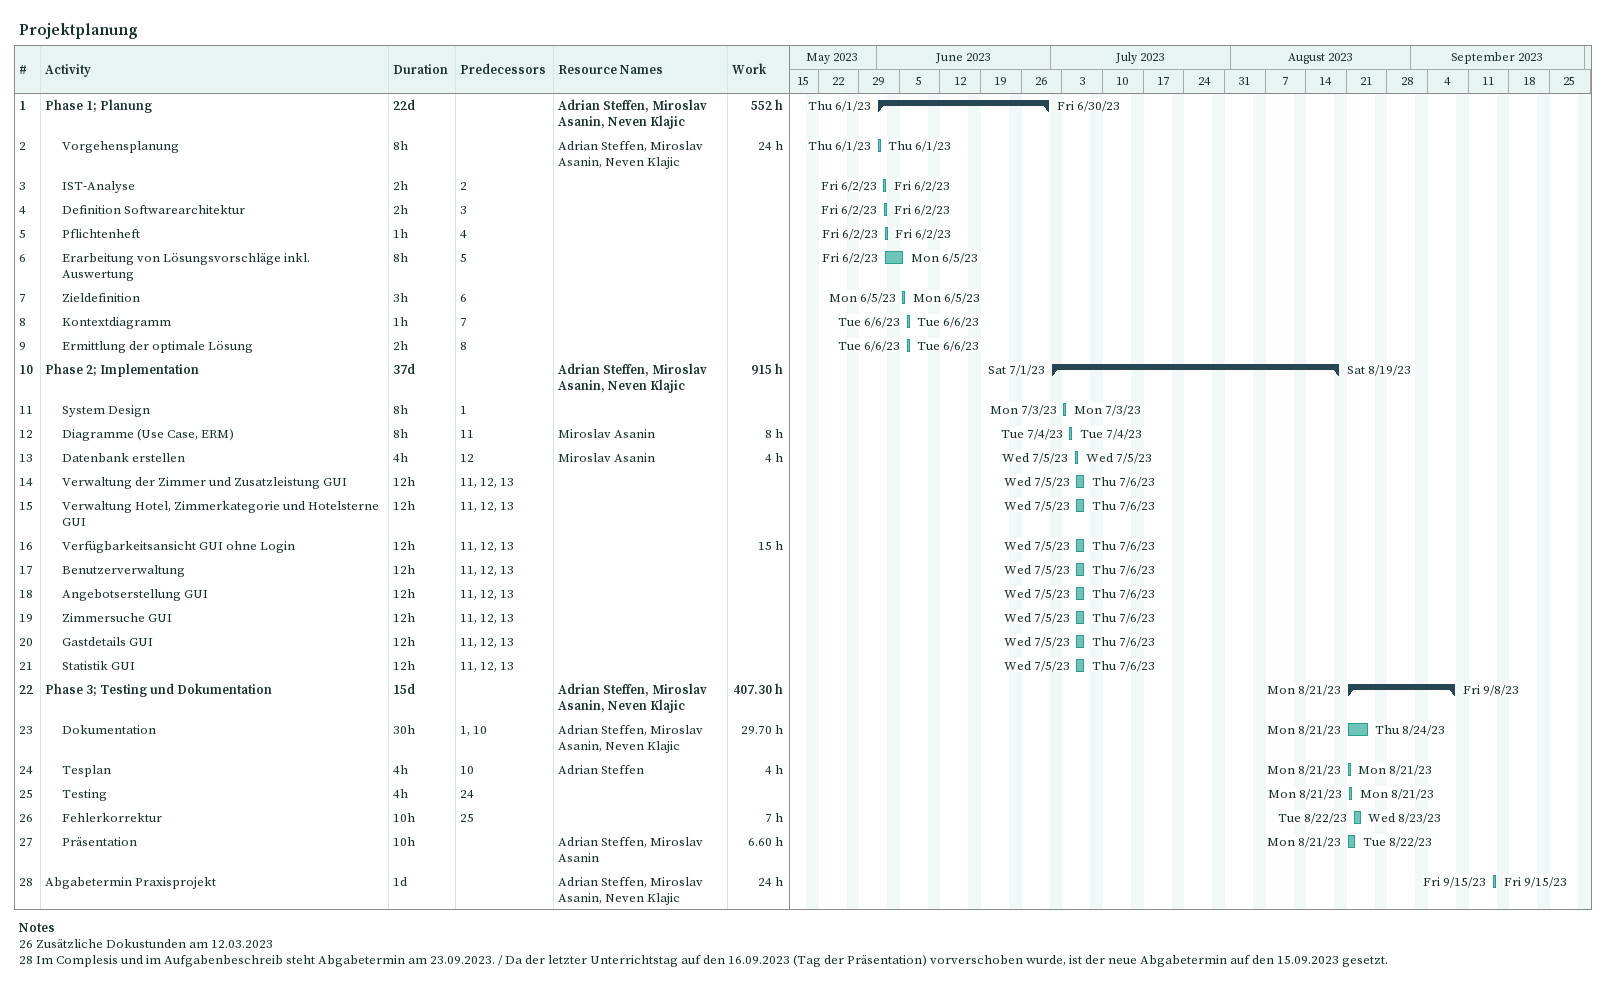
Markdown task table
Projektplanung

| ID | Level | Task | Duration | Start | Finish | Predecessors | Resources | Work (h) |
|---|---|---|---|---|---|---|---|---|
| 1 | 1 | **Phase 1; Planung** | 22d | 2023-06-01 | 2023-06-30 |  | Adrian Steffen, Miroslav Asanin, Neven Klajic | 552 |
| 2 | 2 | Vorgehensplanung | 8h | 2023-06-01 | 2023-06-01 |  | Adrian Steffen, Miroslav Asanin, Neven Klajic | 24 |
| 3 | 2 | IST-Analyse | 2h | 2023-06-02 | 2023-06-02 | 2 |  |  |
| 4 | 2 | Definition Softwarearchitektur | 2h | 2023-06-02 | 2023-06-02 | 3 |  |  |
| 5 | 2 | Pflichtenheft | 1h | 2023-06-02 | 2023-06-02 | 4 |  |  |
| 6 | 2 | Erarbeitung von Lösungsvorschläge inkl. Auswertung | 8h | 2023-06-02 | 2023-06-05 | 5 |  |  |
| 7 | 2 | Zieldefinition | 3h | 2023-06-05 | 2023-06-05 | 6 |  |  |
| 8 | 2 | Kontextdiagramm | 1h | 2023-06-06 | 2023-06-06 | 7 |  |  |
| 9 | 2 | Ermittlung der optimale Lösung | 2h | 2023-06-06 | 2023-06-06 | 8 |  |  |
| 10 | 1 | **Phase 2; Implementation** | 37d | 2023-07-01 | 2023-08-19 |  | Adrian Steffen, Miroslav Asanin, Neven Klajic | 915 |
| 11 | 2 | System Design | 8h | 2023-07-03 | 2023-07-03 | 1 |  |  |
| 12 | 2 | Diagramme (Use Case, ERM) | 8h | 2023-07-04 | 2023-07-04 | 11 | Miroslav Asanin | 8 |
| 13 | 2 | Datenbank erstellen | 4h | 2023-07-05 | 2023-07-05 | 12 | Miroslav Asanin | 4 |
| 14 | 2 | Verwaltung der Zimmer und Zusatzleistung GUI | 12h | 2023-07-05 | 2023-07-06 | 11, 12, 13 |  |  |
| 15 | 2 | Verwaltung Hotel, Zimmerkategorie und Hotelsterne GUI | 12h | 2023-07-05 | 2023-07-06 | 11, 12, 13 |  |  |
| 16 | 2 | Verfügbarkeitsansicht GUI ohne Login | 12h | 2023-07-05 | 2023-07-06 | 11, 12, 13 |  | 15 |
| 17 | 2 | Benutzerverwaltung | 12h | 2023-07-05 | 2023-07-06 | 11, 12, 13 |  |  |
| 18 | 2 | Angebotserstellung GUI | 12h | 2023-07-05 | 2023-07-06 | 11, 12, 13 |  |  |
| 19 | 2 | Zimmersuche GUI | 12h | 2023-07-05 | 2023-07-06 | 11, 12, 13 |  |  |
| 20 | 2 | Gastdetails GUI | 12h | 2023-07-05 | 2023-07-06 | 11, 12, 13 |  |  |
| 21 | 2 | Statistik GUI | 12h | 2023-07-05 | 2023-07-06 | 11, 12, 13 |  |  |
| 22 | 1 | **Phase 3; Testing und Dokumentation** | 15d | 2023-08-21 | 2023-09-08 |  | Adrian Steffen, Miroslav Asanin, Neven Klajic | 407.30 |
| 23 | 2 | Dokumentation | 30h | 2023-08-21 | 2023-08-24 | 1, 10 | Adrian Steffen, Miroslav Asanin, Neven Klajic | 29.70 |
| 24 | 2 | Tesplan | 4h | 2023-08-21 | 2023-08-21 | 10 | Adrian Steffen | 4 |
| 25 | 2 | Testing | 4h | 2023-08-21 | 2023-08-21 | 24 |  |  |
| 26 | 2 | Fehlerkorrektur | 10h | 2023-08-22 | 2023-08-23 | 25 |  | 7 |
| 27 | 2 | Präsentation | 10h | 2023-08-21 | 2023-08-22 |  | Adrian Steffen, Miroslav Asanin | 6.60 |
| 28 | 1 | Abgabetermin Praxisprojekt | 1d | 2023-09-15 | 2023-09-15 |  | Adrian Steffen, Miroslav Asanin, Neven Klajic | 24 |

Notes
- 26: Zusätzliche Dokustunden am 12.03.2023
- 28: Im Complesis und im Aufgabenbeschreib steht Abgabetermin am 23.09.2023. / Da der letzter Unterrichtstag auf den 16.09.2023 (Tag der Präsentation) vorverschoben wurde, ist der neue Abgabetermin auf den 15.09.2023 gesetzt.
